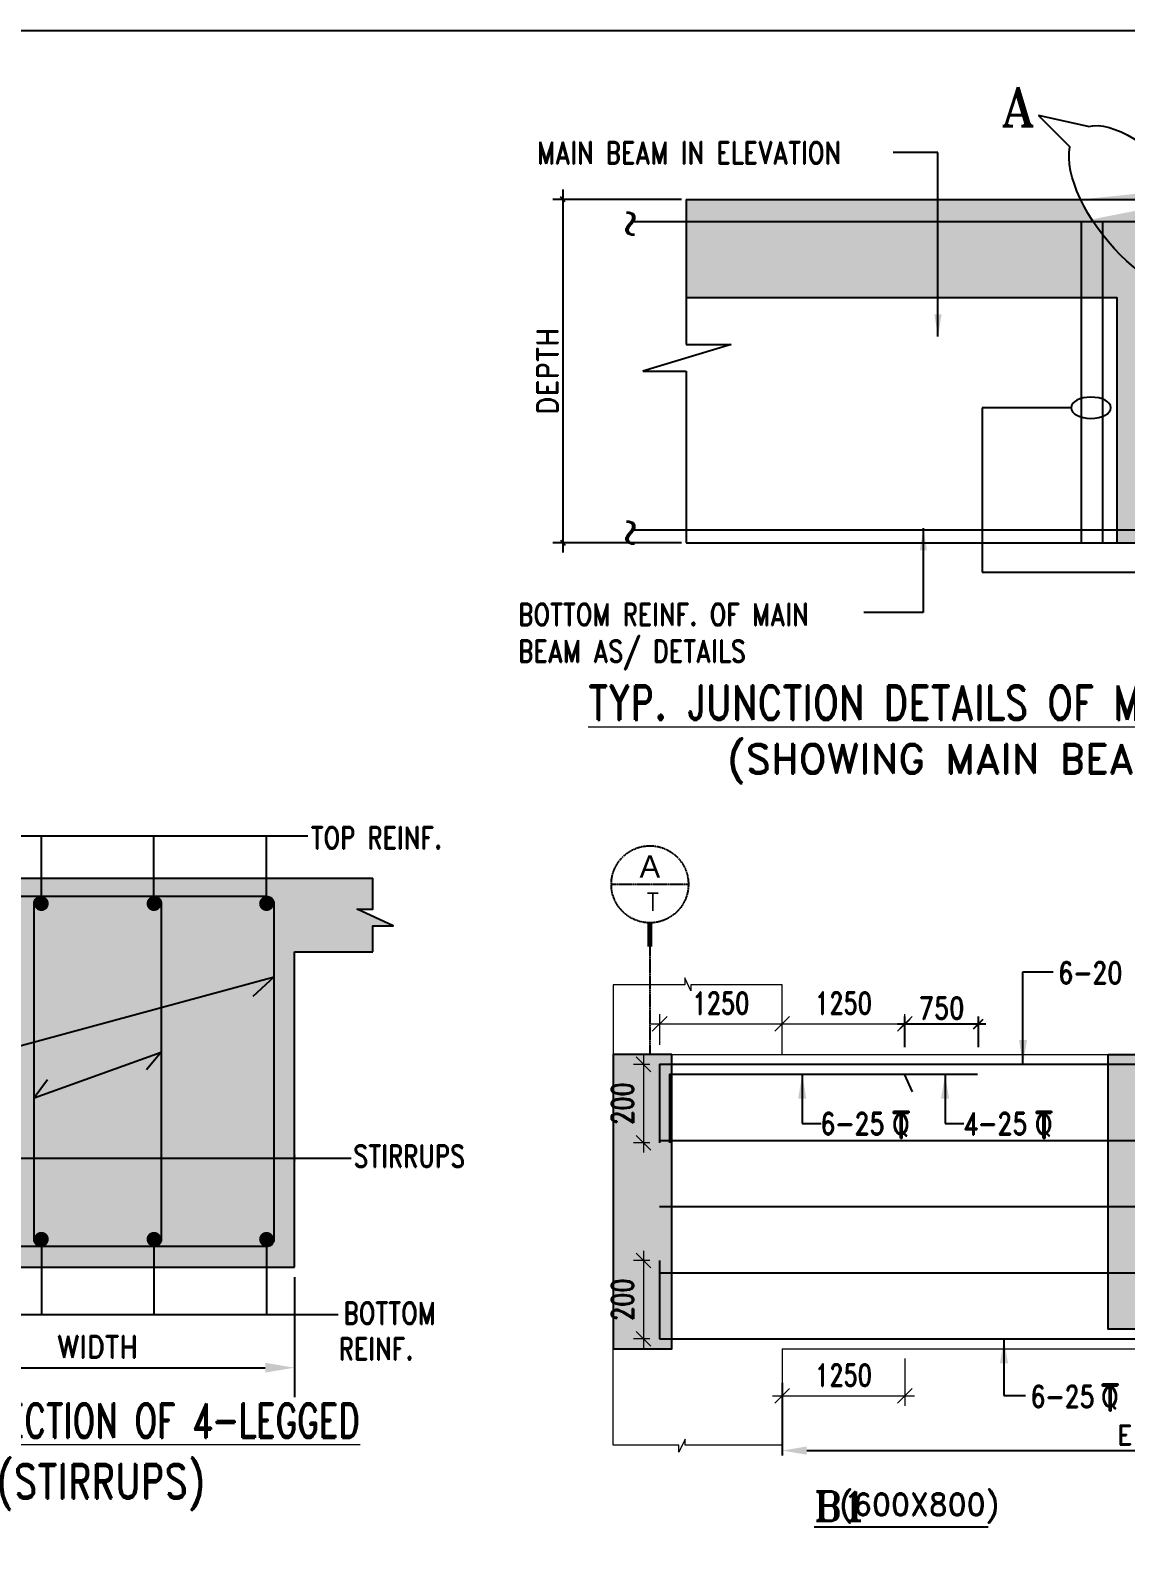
# Model space of a CAD drawing. Header units: millimetres. Extents: x 2061841 to 105821645, y -77612 to 48520811.
# Drawn here: x 2886981 to 2898143, y 43650 to 59297 of the extents above; entities that cross this region are included whole.
import ezdxf
from ezdxf.enums import TextEntityAlignment as Align

# ---------------------------------------------------------------- set-up
doc = ezdxf.new("R2010")
doc.units = ezdxf.units.MM
doc.header["$LTSCALE"] = 10
doc.header["$MEASUREMENT"] = 0
for name, pattern in [('AUDIT_I_161129175419-4', [0]), ('AUDIT_I_161129175419-5', [0]), ('BASEMENT COLUMN SETTING OUT-PART 2_R4$0$CENTER', [2, 1.25, -0.25, 0.25, -0.25]), ('CENTER', [2, 1.25, -0.25, 0.25, -0.25])]:
    doc.linetypes.add(name, pattern=pattern)
for name, color, linetype in [('A-Grid-Tower', 8, 'CENTER'), ('BASEMENT COLUMN SETTING OUT-PART 2_R4$0$A-GRID-MAIN', 2, 'BASEMENT COLUMN SETTING OUT-PART 2_R4$0$CENTER'), ('BEAM', 4, 'Continuous'), ('BEAM HATCH', 252, 'Continuous'), ('BORDER', 5, 'Continuous'), ('DIM', 8, 'Continuous'), ('DIM1', 3, 'Continuous'), ('HATCH', 33, 'Continuous'), ('LEADER', 3, 'Continuous'), ('REIN', 1, 'Continuous'), ('reinf', 1, 'Continuous'), ('SHEET', 7, 'Continuous'), ('VIN_BEAM', 4, 'Continuous')]:
    doc.layers.add(name, color=color, linetype=linetype)
for name, color, linetype, lineweight in [('GEN-LEDAR', 3, 'Continuous', 0), ('SHADE', 252, 'Continuous', 18), ('TEXT', 2, 'Continuous', 25), ('TEXT 3', 1, 'Continuous', 18), ('V-Beam1', 4, 'Continuous', 25), ('VIN_SLAB DIMENSION', 3, 'Continuous', 13)]:
    doc.layers.add(name, color=color, linetype=linetype, lineweight=lineweight)
doc.styles.add('200', font='romand.shx', dxfattribs={"width": 0.8, "height": 225})
doc.styles.add('BASEMENT COLUMN SETTING OUT-PART 2_R4$0$MAS-TXTL', font='arial.ttf', dxfattribs={"height": 200})
doc.styles.add('BASEMENT COLUMN SETTING OUT-PART 2_R4$0$MAS-TXTS', font='romans.shx', dxfattribs={"width": 0.8, "height": 180})
doc.styles.add('GRID', font='romand.shx')
doc.styles.add('MAH', font='romand.shx', dxfattribs={"height": 210})
doc.styles.add('PK', font='romand.shx', dxfattribs={"width": 0.7, "height": 225})
doc.styles.add('PRP 100', font='romand.shx', dxfattribs={"width": 0.75})
doc.styles.add('RD', font='romand.shx', dxfattribs={"width": 0.9, "height": 225})
doc.styles.add('ROMAND', font='romand', dxfattribs={"height": 200})
doc.styles.add('RT', font='romant.shx', dxfattribs={"height": 250})
doc.dimstyles.new('AR', dxfattribs={"dimtxt": 250, "dimasz": 300, "dimexe": 300, "dimexo": 100, "dimgap": 100, "dimtad": 1, "dimdec": 0, "dimdsep": 46, "dimtxsty": 'RD', "dimcen": 2.5, "dimdle": 100, "dimclrd": 3, "dimclre": 3, "dimclrt": 2, "dimadec": 0, "dimazin": 0, "dimtfac": 1, "dimtdec": 0, "dimtmove": 0, "dimatfit": 3, "dimfxl": 1, "dimtolj": 1, "dimtzin": 0, "dimarcsym": 0})
doc.dimstyles.new('dim', dxfattribs={"dimtxt": 225, "dimasz": 150, "dimexe": 100, "dimexo": 100, "dimgap": 100, "dimtad": 1, "dimdec": 0, "dimlfac": -1, "dimrnd": 5, "dimdsep": 46, "dimtxsty": 'PRP 100', "dimblk": 'OBLIQUE', "dimcen": 1.5, "dimdle": 100, "dimclrd": 3, "dimclre": 3, "dimclrt": 2, "dimadec": 0, "dimazin": 0, "dimtfac": 1, "dimtdec": 0, "dimtix": 1, "dimtmove": 0, "dimatfit": 3, "dimldrblk": 'OBLIQUE', "dimfxl": 200, "dimlwd": -1, "dimlwe": -1, "dimarcsym": 0})
doc.dimstyles.new('GR', dxfattribs={"dimtxt": 225, "dimasz": 100, "dimexe": 50, "dimexo": 50, "dimgap": 40, "dimtad": 1, "dimdec": 0, "dimzin": 0, "dimdsep": 46, "dimtxsty": 'RD', "dimblk1": 'OBLIQUE', "dimblk2": 'OBLIQUE', "dimsah": 1, "dimcen": 0, "dimdle": 100, "dimclrd": 3, "dimclre": 3, "dimclrt": 2, "dimadec": 0, "dimazin": 0, "dimtfac": 1, "dimtdec": 0, "dimtix": 1, "dimtmove": 0, "dimatfit": 3, "dimfxl": 1, "dimtolj": 1, "dimtzin": 0, "dimarcsym": 0})
doc.dimstyles.new('GR1', dxfattribs={"dimtxt": 225, "dimasz": 125, "dimexe": 125, "dimexo": 100, "dimgap": 50, "dimtad": 1, "dimdec": 0, "dimzin": 3, "dimdsep": 46, "dimtxsty": '200', "dimblk1": 'OBLIQUE', "dimblk2": 'OBLIQUE', "dimsah": 1, "dimcen": 0.0625, "dimdle": 125, "dimclrd": 3, "dimclre": 3, "dimclrt": 2, "dimadec": 0, "dimazin": 0, "dimtfac": 1, "dimtdec": 0, "dimtix": 1, "dimtmove": 0, "dimatfit": 3, "dimfxl": 1, "dimtolj": 1, "dimtzin": 0, "dimarcsym": 0})
doc.dimstyles.new('GR2', dxfattribs={"dimtxt": 225, "dimasz": 100, "dimexe": 75, "dimexo": 75, "dimgap": 50, "dimtad": 1, "dimdec": 0, "dimdsep": 46, "dimtxsty": '200', "dimblk1": 'OBLIQUE', "dimblk2": 'OBLIQUE', "dimsah": 1, "dimcen": 50, "dimdle": 75, "dimclrd": 3, "dimclre": 3, "dimclrt": 2, "dimadec": 0, "dimazin": 0, "dimtfac": 1, "dimtdec": 0, "dimtix": 1, "dimtmove": 0, "dimatfit": 3, "dimldrblk": 'OBLIQUE', "dimfxl": 1, "dimtolj": 1, "dimtzin": 0, "dimarcsym": 0})
doc.dimstyles.new('GRID', dxfattribs={"dimtxt": 300, "dimasz": 75, "dimexe": 50, "dimexo": 50, "dimgap": 60, "dimtad": 1, "dimdec": 0, "dimdsep": 46, "dimtxsty": 'GRID', "dimblk1": 'OBLIQUE', "dimblk2": 'OBLIQUE', "dimsah": 1, "dimcen": 2.5, "dimdle": 50, "dimclrd": 3, "dimclre": 3, "dimclrt": 2, "dimadec": 0, "dimazin": 0, "dimtfac": 1, "dimtdec": 0, "dimtmove": 0, "dimatfit": 3, "dimldrblk": 'OBLIQUE', "dimfxl": 1, "dimarcsym": 0})
doc.dimstyles.new('MA', dxfattribs={"dimtxt": 210, "dimasz": 50, "dimexe": 100, "dimexo": 50, "dimgap": 50, "dimtad": 1, "dimdec": 0, "dimzin": 0, "dimdsep": 46, "dimtxsty": 'MAH', "dimblk1": 'OBLIQUE', "dimblk2": 'OBLIQUE', "dimsah": 1, "dimcen": 0.09, "dimdle": 100, "dimclrd": 3, "dimclre": 3, "dimclrt": 2, "dimadec": 0, "dimazin": 0, "dimtfac": 1, "dimtdec": 0, "dimtix": 1, "dimtofl": 0, "dimtmove": 0, "dimatfit": 3, "dimldrblk": 'OBLIQUE', "dimfxl": 1, "dimtolj": 1, "dimtzin": 0, "dimarcsym": 0})

# ---------------------------------------------------------------- blocks, each defined once
blk = doc.blocks.new('*D1760')
at = {"layer": 'Defpoints', "color": 0, "linetype": 'Continuous', "ltscale": 20, "transparency": 16777216}
for p in [(2894645, 45562, 0), (2901975, 45424, 0), (2901975, 44820)]:
    blk.add_point(p, dxfattribs=at)
at = {"layer": 'DIM1', "color": 3, "linetype": 'Continuous', "lineweight": -2, "ltscale": 20, "transparency": 16777216}
for p, q in [((2894645, 45512), (2894645, 44770)), ((2901975, 45374), (2901975, 44770)), ((2894895, 44820), (2901725, 44820))]:
    blk.add_line(p, q, dxfattribs=at)
at = {"layer": 'DIM1', "color": 3, "linetype": 'Continuous', "ltscale": 20, "transparency": 16777216}
for points in [[(2894895, 44862), (2894895, 44778), (2894645, 44820)], [(2901725, 44862), (2901725, 44778), (2901975, 44820)]]:
    blk.add_solid(points, dxfattribs=at)
at = {"layer": 'DIM1', "color": 2, "linetype": 'Continuous', "ltscale": 20, "transparency": 16777216, "insert": (2898310, 44980), "char_height": 200, "attachment_point": 5, "style": 'GRID'}
blk.add_mtext('E16', dxfattribs=at)
blk = doc.blocks.new('_Oblique')
at = {"color": 0, "linetype": 'ByBlock', "lineweight": -2}
blk.add_line((-0.5, -0.5), (0.5, 0.5), dxfattribs=at)
blk = doc.blocks.new('*D1761')
at = {"layer": 'Defpoints', "color": 0, "transparency": 16777216}
for p in [(2895895, 49170), (2894645, 48858), (2895895, 48858)]:
    blk.add_point(p, dxfattribs=at)
at = {"layer": 'VIN_SLAB DIMENSION', "color": 3, "transparency": 16777216}
for p, q in [((2894545, 49170), (2895995, 49170)), ((2894645, 48958), (2894645, 49270)), ((2895895, 48958), (2895895, 49270))]:
    blk.add_line(p, q, dxfattribs=at)
at = {"layer": 'VIN_SLAB DIMENSION', "color": 3, "transparency": 16777216, "xscale": 150, "yscale": 150, "zscale": 150, "rotation": 180}
blk.add_blockref('_Oblique', (2894645, 49170), dxfattribs=at)
at = {"layer": 'VIN_SLAB DIMENSION', "color": 3, "transparency": 16777216, "xscale": 150, "yscale": 150, "zscale": 150}
blk.add_blockref('_Oblique', (2895895, 49170), dxfattribs=at)
at = {"layer": 'VIN_SLAB DIMENSION', "color": 2, "transparency": 16777216, "insert": (2895270, 49382), "char_height": 225, "attachment_point": 5, "style": 'PRP 100'}
blk.add_mtext('1250', dxfattribs=at)
blk = doc.blocks.new('OBLIQUE')
blk = doc.blocks.new('A$C33BE299A')
at = {"layer": 'SHEET', "color": 4, "style": 'ROMAND'}
for s, height, p in [('T', 170, (-16.2, 0)), ('Q', 125, (-14.4, 26.9))]:
    blk.add_text(s, height=height, dxfattribs=at).set_placement(p)
blk = doc.blocks.new('*D1566')
at = {"layer": 'Defpoints', "color": 0, "transparency": 16777216}
for p in [(2893394, 48758, 52), (2893229, 47958), (2893394, 47958, 51)]:
    blk.add_point(p, dxfattribs=at)
at = {"layer": 'VIN_SLAB DIMENSION', "color": 3, "transparency": 16777216}
for p, q in [((2893229, 48858), (2893229, 47858)), ((2893294, 48758), (2893129, 48758)), ((2893294, 47958), (2893129, 47958))]:
    blk.add_line(p, q, dxfattribs=at)
at = {"layer": 'VIN_SLAB DIMENSION', "color": 3, "transparency": 16777216, "xscale": 150, "yscale": 150, "zscale": 150}
for p, rotation in [((2893229, 48758), 90), ((2893229, 47958), 270)]:
    blk.add_blockref('_Oblique', p, dxfattribs=dict(at, rotation=rotation))
at = {"layer": 'VIN_SLAB DIMENSION', "color": 2, "transparency": 16777216, "insert": (2893016, 48358), "char_height": 225, "attachment_point": 5, "rotation": 90, "style": 'PRP 100'}
blk.add_mtext('200', dxfattribs=at)
blk = doc.blocks.new('*D1567')
at = {"layer": 'Defpoints', "color": 0, "transparency": 16777216}
for p in [(2893394, 46758, 52), (2893229, 45958), (2893394, 45958, 51)]:
    blk.add_point(p, dxfattribs=at)
at = {"layer": 'VIN_SLAB DIMENSION', "color": 3, "transparency": 16777216}
for p, q in [((2893229, 46858), (2893229, 45858)), ((2893294, 46758), (2893129, 46758)), ((2893294, 45958), (2893129, 45958))]:
    blk.add_line(p, q, dxfattribs=at)
at = {"layer": 'VIN_SLAB DIMENSION', "color": 3, "transparency": 16777216, "xscale": 150, "yscale": 150, "zscale": 150}
for p, rotation in [((2893229, 46758), 90), ((2893229, 45958), 270)]:
    blk.add_blockref('_Oblique', p, dxfattribs=dict(at, rotation=rotation))
at = {"layer": 'VIN_SLAB DIMENSION', "color": 2, "transparency": 16777216, "insert": (2893016, 46358), "char_height": 225, "attachment_point": 5, "rotation": 90, "style": 'PRP 100'}
blk.add_mtext('200', dxfattribs=at)
blk = doc.blocks.new('*D1570')
at = {"layer": 'BEAM', "color": 3, "lineweight": -2, "transparency": 16777216}
for p, q in [((2895820, 49170), (2896720, 49170)), ((2895895, 48933), (2895895, 49245)), ((2896645, 48933), (2896645, 49245))]:
    blk.add_line(p, q, dxfattribs=at)
at = {"layer": 'Defpoints', "color": 0, "transparency": 16777216}
for p in [(2896645, 49170), (2895895, 48858, 52), (2896645, 48858, 52)]:
    blk.add_point(p, dxfattribs=at)
at = {"layer": 'BEAM', "color": 3, "lineweight": -2, "transparency": 16777216, "xscale": 100, "yscale": 100, "zscale": 100, "rotation": 180}
blk.add_blockref('_Oblique', (2895895, 49170), dxfattribs=at)
at = {"layer": 'BEAM', "color": 3, "lineweight": -2, "transparency": 16777216, "xscale": 100, "yscale": 100, "zscale": 100}
blk.add_blockref('_Oblique', (2896645, 49170), dxfattribs=at)
at = {"layer": 'BEAM', "color": 2, "transparency": 16777216, "insert": (2896270, 49332), "char_height": 225, "attachment_point": 5, "style": '200'}
blk.add_mtext('\\A1;750', dxfattribs=at)
blk = doc.blocks.new('*D1573')
at = {"layer": 'Defpoints', "color": 0, "transparency": 16777216}
for p in [(2894645, 45858), (2895895, 45858), (2895895, 45377)]:
    blk.add_point(p, dxfattribs=at)
at = {"layer": 'VIN_SLAB DIMENSION', "color": 3, "transparency": 16777216}
for p, q in [((2894645, 45758), (2894645, 45277)), ((2895895, 45758), (2895895, 45277)), ((2894545, 45377), (2895995, 45377))]:
    blk.add_line(p, q, dxfattribs=at)
at = {"layer": 'VIN_SLAB DIMENSION', "color": 3, "transparency": 16777216, "xscale": 150, "yscale": 150, "zscale": 150, "rotation": 180}
blk.add_blockref('_Oblique', (2894645, 45377), dxfattribs=at)
at = {"layer": 'VIN_SLAB DIMENSION', "color": 3, "transparency": 16777216, "xscale": 150, "yscale": 150, "zscale": 150}
blk.add_blockref('_Oblique', (2895895, 45377), dxfattribs=at)
at = {"layer": 'VIN_SLAB DIMENSION', "color": 2, "transparency": 16777216, "insert": (2895270, 45590), "char_height": 225, "attachment_point": 5, "style": 'PRP 100'}
blk.add_mtext('1250', dxfattribs=at)
blk = doc.blocks.new('*D1581')
at = {"layer": 'Defpoints', "color": 0, "transparency": 16777216}
for p in [(2894645, 49170), (2893395, 48858), (2894645, 48858)]:
    blk.add_point(p, dxfattribs=at)
at = {"layer": 'VIN_SLAB DIMENSION', "color": 3, "transparency": 16777216}
for p, q in [((2893295, 49170), (2894745, 49170)), ((2893395, 48958), (2893395, 49270)), ((2894645, 48958), (2894645, 49270))]:
    blk.add_line(p, q, dxfattribs=at)
at = {"layer": 'VIN_SLAB DIMENSION', "color": 3, "transparency": 16777216, "xscale": 150, "yscale": 150, "zscale": 150, "rotation": 180}
blk.add_blockref('_Oblique', (2893395, 49170), dxfattribs=at)
at = {"layer": 'VIN_SLAB DIMENSION', "color": 3, "transparency": 16777216, "xscale": 150, "yscale": 150, "zscale": 150}
blk.add_blockref('_Oblique', (2894645, 49170), dxfattribs=at)
at = {"layer": 'VIN_SLAB DIMENSION', "color": 2, "transparency": 16777216, "insert": (2894020, 49382), "char_height": 225, "attachment_point": 5, "style": 'PRP 100'}
blk.add_mtext('1250', dxfattribs=at)
blk = doc.blocks.new('*D1537')
at = {"layer": 'Defpoints', "color": 0, "linetype": 'AUDIT_I_161129175419-4', "ltscale": 0.25, "transparency": 16777216}
for p in [(2885656, 46689), (2889672, 46689), (2889672, 45665)]:
    blk.add_point(p, dxfattribs=at)
at = {"layer": 'DIM', "color": 3, "lineweight": -2, "ltscale": 0.25, "transparency": 16777216}
for p, q in [((2885656, 46589), (2885656, 45365)), ((2889672, 46589), (2889672, 45365)), ((2885956, 45665), (2889372, 45665))]:
    blk.add_line(p, q, dxfattribs=at)
at = {"layer": 'DIM', "color": 3, "linetype": 'AUDIT_I_161129175419-4', "ltscale": 0.25, "transparency": 16777216}
for points in [[(2885956, 45715), (2885956, 45615), (2885656, 45665)], [(2889372, 45715), (2889372, 45615), (2889672, 45665)]]:
    blk.add_solid(points, dxfattribs=at)
at = {"layer": 'DIM', "color": 2, "linetype": 'AUDIT_I_161129175419-4', "ltscale": 0.25, "transparency": 16777216, "insert": (2887664, 45877), "char_height": 225, "attachment_point": 5, "style": 'RD'}
blk.add_mtext('\\A1;WIDTH', dxfattribs=at)
blk = doc.blocks.new('*D1520')
at = {"layer": 'Defpoints', "color": 0, "linetype": 'AUDIT_I_161129175419-5', "transparency": 16777216}
for p in [(2893667, 57577), (2892407, 54077), (2893667, 54077)]:
    blk.add_point(p, dxfattribs=at)
at = {"layer": 'DIM', "color": 3, "linetype": 'AUDIT_I_161129175419-5', "lineweight": -2, "transparency": 16777216}
for p, q in [((2892407, 57677), (2892407, 53977)), ((2893617, 57577), (2892307, 57577)), ((2893617, 54077), (2892307, 54077))]:
    blk.add_line(p, q, dxfattribs=at)
at = {"layer": 'DIM', "color": 3, "linetype": 'AUDIT_I_161129175419-5', "lineweight": -2, "transparency": 16777216, "xscale": 50, "yscale": 50, "zscale": 50}
for p, rotation in [((2892407, 57577), 90), ((2892407, 54077), 270)]:
    blk.add_blockref('_Oblique', p, dxfattribs=dict(at, rotation=rotation))
at = {"layer": 'DIM', "color": 2, "linetype": 'AUDIT_I_161129175419-5', "transparency": 16777216, "insert": (2892252, 55827), "char_height": 210, "attachment_point": 5, "rotation": 90, "style": 'MAH'}
blk.add_mtext('\\A1;DEPTH', dxfattribs=at)
blk = doc.blocks.new('BASEMENT COLUMN SETTING OUT-PART 2_R4$0$GRID TARGET1')
blk.add_wipeout([(393, -655), (392, -641), (392, -628), (390, -614), (389, -600), (387, -587), (384, -573), (381, -560), (377, -547), (373, -534), (369, -521), (364, -508), (359, -495), (353, -483), (347, -471), (340, -459), (333, -447), (325, -435), (318, -424), (309, -413), (301, -403), (292, -392), (282, -382), (273, -373), (263, -363), (252, -354), (242, -346), (231, -337), (220, -330), (208, -322), (196, -315), (184, -308), (172, -302), (160, -296), (147, -291), (134, -286), (121, -282), (108, -278), (95, -274), (82, -271), (68, -268), (55, -266), (41, -265), (27, -263), (14, -263), (0, -262), (-14, -263), (-27, -263), (-41, -265), (-55, -266), (-68, -268), (-82, -271), (-95, -274), (-108, -278), (-121, -282), (-134, -286), (-147, -291), (-160, -296), (-172, -302), (-184, -308), (-196, -315), (-208, -322), (-220, -330), (-231, -337), (-242, -346), (-252, -354), (-263, -363), (-273, -373), (-282, -382), (-292, -392), (-301, -403), (-309, -413), (-318, -424), (-325, -435), (-333, -447), (-340, -459), (-347, -471), (-353, -483), (-359, -495), (-364, -508), (-369, -521), (-373, -534), (-377, -547), (-381, -560), (-384, -573), (-387, -587), (-389, -600), (-390, -614), (-392, -628), (-392, -641), (-393, -655), (-392, -669), (-392, -682), (-390, -696), (-389, -710), (-387, -723), (-384, -737), (-381, -750), (-377, -763), (-373, -776), (-369, -789), (-364, -802), (-359, -815), (-353, -827), (-347, -839), (-340, -851), (-333, -863), (-325, -875), (-318, -886), (-309, -897), (-301, -907), (-292, -918), (-282, -928), (-273, -937), (-263, -947), (-252, -956), (-242, -964), (-231, -973), (-220, -981), (-208, -988), (-196, -995), (-184, -1002), (-172, -1008), (-160, -1014), (-147, -1019), (-134, -1024), (-121, -1028), (-108, -1032), (-95, -1036), (-82, -1039), (-68, -1042), (-55, -1044), (-41, -1046), (-27, -1047), (-14, -1047), (0, -1048), (14, -1047), (27, -1047), (41, -1046), (55, -1044), (68, -1042), (82, -1039), (95, -1036), (108, -1032), (121, -1028), (134, -1024), (147, -1019), (160, -1014), (172, -1008), (184, -1002), (196, -995), (208, -988), (220, -981), (231, -973), (242, -964), (252, -956), (263, -947), (273, -937), (282, -928), (292, -918), (301, -907), (309, -897), (318, -886), (325, -875), (333, -863), (340, -851), (347, -839), (353, -827), (359, -815), (364, -802), (369, -789), (373, -776), (377, -763), (381, -750), (384, -737), (387, -723), (389, -710), (390, -696), (392, -682), (392, -669)])
blk.add_line((-393, -655), (393, -655))
at = {"const_width": 48.8}
blk.add_lwpolyline([(0, -1048), (0, -1292)], dxfattribs=at)
blk.add_circle((0, -655), 393)
for tag, height, style, p in [('AS', 225, 'BASEMENT COLUMN SETTING OUT-PART 2_R4$0$MAS-TXTL', (0, -586)), ('REF', 180, 'BASEMENT COLUMN SETTING OUT-PART 2_R4$0$MAS-TXTS', (29, -925))]:
    blk.add_attdef(tag, text='', height=height, dxfattribs=dict(style=style)).set_placement(p, align=Align.CENTER)

msp = doc.modelspace()

# ---------------------------------------------------------------- hatches: boundary and pattern name
at = {"layer": 'BEAM HATCH', "linetype": 'AUDIT_I_161129175419-5'}
h = msp.add_hatch(color=252, dxfattribs=at)
edge = h.paths.add_edge_path()
edge.add_line((2900320, 56576.6), (2905275.5, 56576.6))
edge.add_line((2905275.5, 56576.6), (2905275.5, 57576.6))
edge.add_line((2905275.5, 57576.6), (2898836.6, 57576.6))
edge.add_ellipse((2898315.4, 57480), major_axis=(-645.6, 793.7), ratio=0.4694482, start_angle=62.57001, end_angle=255.62807, ccw=False)
edge.add_line((2897687.3, 57576.6), (2893666.7, 57576.6))
edge.add_line((2893666.7, 57576.6), (2893666.7, 56576.6))
edge.add_line((2893666.7, 56576.6), (2898059.5, 56576.6))
edge.add_line((2898059.5, 56576.6), (2898059.5, 54076.6))
edge.add_line((2898059.5, 54076.6), (2900320, 54076.6))
edge.add_line((2900320, 54076.6), (2900320, 56576.6))
edge = h.paths.add_edge_path(flags=17)
edge.add_ellipse((2898315.4, 57480), major_axis=(-645.6, 793.7), ratio=0.4694482, start_angle=62.57001, end_angle=255.62807)
edge.add_line((2898836.6, 57576.6), (2897687.3, 57576.6))
at = {"layer": 'BEAM HATCH'}
for points in [[(2893520.3, 48858.3), (2892920, 48858.3), (2892920, 45858.3), (2893520.3, 45858.3)], [(2897969.9, 48858.3), (2898420, 48858.3), (2898420, 46058.3), (2897969.9, 46058.3)]]:
    msp.add_hatch(color=252, dxfattribs=at).paths.add_polyline_path(points)
at = {"layer": 'SHADE', "linetype": 'Continuous'}
h = msp.add_hatch(color=256, dxfattribs=at)
h.dxf.hatch_style = 1
h.paths.add_polyline_path([(2890470.1, 50656.7), (2884871.7, 50656.7), (2884871.7, 50340.2), (2885032.6, 50340.2), (2884664.9, 50169.7), (2884871.7, 50169.7), (2884871.7, 49906.7), (2885655.7, 49906.7), (2885655.7, 46688.6), (2889672.1, 46688.6), (2889672.1, 49906.7), (2890470.1, 49906.7), (2890470.1, 50169.7), (2890676.9, 50169.7), (2890309.2, 50340.2), (2890470.1, 50340.2), (2890470.1, 50656.7)])

# ---------------------------------------------------------------- linework, layer by layer
at = {"layer": 'A-Grid-Tower', "color": 6}
msp.add_line((2893295, 49957.1, 51.6), (2893295, 48858.3, 49.8), dxfattribs=at)
at = {"layer": 'BEAM', "linetype": 'AUDIT_I_161129175419-5', "ltscale": 800}
for p, q in [((2893666.7, 57576.6), (2905275.5, 57576.6)), ((2893666.7, 57576.6), (2893666.7, 56096.5)), ((2893666.7, 56576.6), (2898059.5, 56576.6)), ((2898059.5, 54076.6), (2898059.5, 56576.6)), ((2894122.7, 56096.5), (2893223.2, 55825.5)), ((2893666.7, 56096.5), (2894122.7, 56096.5)), ((2893223.2, 55825.5), (2893666.7, 55825.5)), ((2893666.7, 55825.5), (2893666.7, 54076.6)), ((2893666.7, 54076.6), (2905275.5, 54076.6)), ((2884871.7, 50656.7), (2890470.1, 50656.7)), ((2889672.1, 46688.6), (2889672.1, 49906.7)), ((2889672.1, 49906.7), (2890470.1, 49906.7))]:
    msp.add_line(p, q, dxfattribs=at)
at = {"layer": 'BEAM', "lineweight": 13}
for p, q in [((2893650.1, 49639, 0), (2893650.1, 49568.4, 0)), ((2893713.2, 49507.4, 0), (2893650.1, 49639, 0)), ((2892920, 49568.4, 0), (2892920, 48858.3, 0)), ((2893650.1, 49568.4, 0), (2892920, 49568.4, 51.6)), ((2893713.2, 49568.4, 0), (2893713.2, 49507.4, 0)), ((2894645, 49568.4, 226.7), (2893713.2, 49568.4, 0)), ((2894645, 48858.3, 51.6), (2894645, 49568.4, 51.6)), ((2892920, 48858.3, 51.6), (2892920, 45858.3, 51.6)), ((2892920, 48858.3, 51.6), (2903775, 48858.3, 0)), ((2892920, 44875.4, 0), (2892920, 45858.3, 0)), ((2894645, 45858.3, 51.6), (2901975, 45858.3, 0)), ((2894645, 45858.3, 51.6), (2894645, 44875.4, 51.6)), ((2893654.4, 44936.3, 0), (2893591.3, 44804.8, 0)), ((2893654.4, 44875.4, 0), (2893654.4, 44936.3, 0)), ((2893591.3, 44875.4, 0), (2892920, 44875.4, 51.6)), ((2893591.3, 44804.8, 0), (2893591.3, 44875.4, 0)), ((2894645, 44875.4, 226.7), (2893654.4, 44875.4, 0))]:
    msp.add_line(p, q, dxfattribs=at)
at = {"layer": 'BEAM', "linetype": 'AUDIT_I_161129175419-5', "ltscale": 50}
msp.add_lwpolyline([(2890470.1, 49906.7), (2890470.1, 50169.7), (2890676.9, 50169.7), (2890309.2, 50340.2), (2890470.1, 50340.2), (2890470.1, 50656.7)], dxfattribs=at)
at = {"layer": 'BORDER'}
msp.add_lwpolyline([(2841198.6, -702.5), (2931198.6, -702.5), (2931198.6, 59297.5), (2841198.6, 59297.5)], close=True, dxfattribs=at)
at = {"layer": 'Defpoints', "color": 0, "linetype": 'AUDIT_I_161129175419-4'}
for p in [(2893898.2, 54076.6, 31.9), (2889672.1, 46688.6)]:
    msp.add_point(p, dxfattribs=at)
at = {"layer": 'HATCH', "color": 3, "linetype": 'AUDIT_I_161129175419-5', "ltscale": 800}
for p, q in [((2897764.6, 58320.2), (2897258.7, 58433.5)), ((2897258.7, 58433.5), (2897579, 58111.8)), ((2897589.5, 55450.9), (2896682, 55450.9)), ((2896682, 55450.9), (2896682, 53777.7)), ((2896682, 53777.7), (2901229.7, 53777.7)), ((2885942.1, 51086.6), (2889807.3, 51086.6)), ((2887090, 50396.7), (2887090, 51086.6)), ((2888237.9, 50396.7), (2888237.9, 51086.6)), ((2889385.7, 50396.7), (2889385.7, 51086.6)), ((2887090, 46974.7), (2887090, 46209.1)), ((2888237.9, 46974.7), (2888237.9, 46209.1)), ((2889385.7, 46974.7), (2889385.7, 46209.1)), ((2885942.1, 46209.1), (2890115.8, 46209.1))]:
    msp.add_line(p, q, dxfattribs=at)
at = {"layer": 'HATCH', "color": 3, "linetype": 'AUDIT_I_161129175419-5', "ltscale": 50}
for points in [[(2886097.9, 48876.6), (2885892, 48680.7), (2889462.1, 49651.5), (2889247, 49448.5)], [(2887153, 48601.3), (2887015, 48416.3), (2888312.9, 48882.8), (2888160.3, 48703.2)]]:
    msp.add_lwpolyline(points, dxfattribs=at)
at = {"layer": 'HATCH', "color": 3, "linetype": 'AUDIT_I_161129175419-5', "ltscale": 800, "extrusion": (0, 0, -1)}
msp.add_ellipse((2898315.4, 57480, 31.9), major_axis=(-645.6, 793.7), ratio=0.4694482, start_param=0.2159754, end_param=5.9155819, dxfattribs=at)
msp.add_ellipse((2897792.8, 55452.8, 31.9), major_axis=(203.3, 0), ratio=0.531257, dxfattribs=at)
at = {"layer": 'REIN'}
for p, q in [((2893394.4, 48758.3, 51.6), (2896810.6, 48758.3, 51.6)), ((2893394.4, 48758.3, 51.6), (2893394.4, 47958.3, 51.2)), ((2896810.6, 48758.3, 51.6), (2903224.1, 48758.3, 51.6)), ((2893494.4, 48658.3, 51.5), (2893494.4, 47958.3, 51.2)), ((2893494.4, 48658.3, 51.6), (2896636.2, 48658.3, 51.6)), ((2895889.3, 48658.3, 51.6), (2895969.6, 48476.4, 51.6)), ((2893394.4, 47983.3, 51.2), (2903224.1, 47983.3, 51.2)), ((2893394.2, 47308.3, 50.9), (2903224.1, 47308.3, 50.9)), ((2893394.2, 46633.3, 50.6), (2903224, 46633.3, 50.6)), ((2893394.4, 46758.3, 50.6), (2893394.4, 45958.3, 50.2)), ((2893394.4, 45958.3, 50.2), (2903224.1, 45958.3, 50.2))]:
    msp.add_line(p, q, dxfattribs=at)
at = {"layer": 'reinf', "linetype": 'AUDIT_I_161129175419-5', "ltscale": 800}
for p, q in [((2893115.9, 57350.4), (2905821.7, 57350.4)), ((2897697.8, 54076.6), (2897697.8, 57350.4)), ((2897913.8, 54076.6), (2897913.8, 57350.4)), ((2893113.7, 54208.9), (2905814.4, 54208.9))]:
    msp.add_line(p, q, dxfattribs=at)
at = {"layer": 'reinf', "linetype": 'AUDIT_I_161129175419-5', "ltscale": 50}
for points in [[(2885942.1, 50471.7), (2889385.7, 50471.7, -0.4142136), (2889460.7, 50396.7), (2889460.7, 46974.7, -0.4142136), (2889385.7, 46899.7), (2885942.1, 46899.7, -0.4142136), (2885867.1, 46974.7), (2885867.1, 50396.7, -0.4142136)], [(2887090, 50471.7), (2888237.9, 50471.7, -0.4142136), (2888312.9, 50396.7), (2888312.9, 46974.7, -0.4142136), (2888237.9, 46899.7), (2887090, 46899.7, -0.4142136), (2887015, 46974.7), (2887015, 50396.7, -0.4142136)]]:
    msp.add_lwpolyline(points, format="xyb", close=True, dxfattribs=at)
at = {"layer": 'reinf', "color": 3, "linetype": 'AUDIT_I_161129175419-5', "const_width": 75}
for points in [[(2887127.5, 50396.7, 1), (2887052.5, 50396.7, 1)], [(2888275.4, 50396.7, 1), (2888200.4, 50396.7, 1)], [(2889348.2, 50396.7, -1), (2889423.2, 50396.7, -1)], [(2887127.5, 46974.7, -1), (2887052.5, 46974.7, -1)], [(2888275.4, 46974.7, -1), (2888200.4, 46974.7, -1)], [(2889348.2, 46974.7, 1), (2889423.2, 46974.7, 1)]]:
    msp.add_lwpolyline(points, format="xyb", close=True, dxfattribs=at)
at = {"layer": 'V-Beam1', "linetype": 'Continuous', "ltscale": 800}
msp.add_line((2885655.7, 46688.6), (2889672.1, 46688.6), dxfattribs=at)
at = {"layer": 'VIN_BEAM', "elevation": 51.6}
msp.add_lwpolyline([(2893520.3, 48858.3), (2892920, 48858.3), (2892920, 45858.3), (2893520.3, 45858.3)], close=True, dxfattribs=at)
at = {"layer": 'VIN_BEAM'}
msp.add_lwpolyline([(2897969.9, 48858.3), (2898420, 48858.3), (2898420, 46058.3), (2897969.9, 46058.3)], close=True, dxfattribs=at)

# ---------------------------------------------------------------- block references
at = {"layer": 'TEXT', "color": 1, "xscale": 1.600000001490116, "yscale": 1.600000001490116, "zscale": 1.600000001490116}
for p in [(2895782.5, 48004.7, 243709.9), (2897239.1, 48004.7, 243709.9), (2897914.6, 45225.1, 243709.9)]:
    msp.add_blockref('A$C33BE299A', p, dxfattribs=at)

# ---------------------------------------------------------------- texts
at = {"layer": 'TEXT', "color": 1, "linetype": 'AUDIT_I_161129175419-5', "style": 'RT'}
msp.add_text('A', height=400, dxfattribs=at).set_placement((2896877.8, 58322.3, 31.9))
at = {"layer": 'TEXT', "color": 2, "linetype": 'AUDIT_I_161129175419-5', "style": 'RD', "width": 0.8}
for s, p in [('MAIN BEAM IN ELEVATION', (2892144.4, 57940.8, 31.9)), ('BOTTOM REINF. OF MAIN', (2891953, 53232.8, 31.9)), ('BEAM AS/ DETAILS', (2891953, 52859.6, 31.9)), ('TOP REINF.', (2889836.6, 50956.5)), ('STIRRUPS', (2890270.4, 47710.3)), ('BOTTOM ', (2890171.9, 46108.6)), (' REINF.', (2889999.3, 45745.6))]:
    msp.add_text(s, height=225, dxfattribs=at).set_placement(p)
at = {"layer": 'TEXT', "color": 1, "linetype": 'AUDIT_I_161129175419-5', "style": 'RT'}
for p in [(2893219.8, 57180.3, 31.9), (2893220.3, 54029.5, 31.9)]:
    msp.add_text('~', height=288, rotation=90, dxfattribs=at).set_placement(p)
at = {"layer": 'TEXT', "color": 2, "style": 'PK', "width": 0.8}
for s, p in [('6-20', (2897458.9, 49578.1, 51.4)), ('6-25', (2895033.3, 48040.7, 51.6)), ('4-25', (2896489.9, 48040.7, 51.6)), ('6-25', (2897175.7, 45258.5, 51.4))]:
    msp.add_text(s, height=225, dxfattribs=at).set_placement(p)
at = {"layer": 'TEXT', "color": 1, "style": 'RT'}
msp.add_text('%%UB1      ', height=300, dxfattribs=at).set_placement((2895857.1, 44253.2, 51.6), align=Align.MIDDLE_CENTER)
at = {"layer": 'TEXT', "color": 2, "style": 'RD'}
msp.add_text('(600X800)', height=225, dxfattribs=at).set_placement((2895233.5, 44159.1, 51.6))
at = {"layer": 'TEXT 3', "linetype": 'AUDIT_I_161129175419-5', "ltscale": 30, "style": 'RD'}
for s, width, p in [('%%uTYP. JUNCTION DETAILS OF MAIN & SECONDARY BEAM', 0.8, (2892666.7, 52270.8, 31.9)), ('%%UTYPICAL SECTION OF 4-LEGGED', 0.7, (2885047.1, 44951.5)), ('(STIRRUPS)', 0.8, (2886641.3, 44332.5))]:
    msp.add_text(s, height=350, dxfattribs=dict(at, width=width)).set_placement(p)
msp.add_text('(SHOWING MAIN BEAM IN ELEVATION)', height=300, dxfattribs=at).set_placement((2894093.7, 51724, 31.9))

# ---------------------------------------------------------------- dimensions: what is measured, and where the dimension line sits
at = {"layer": 'BEAM'}
dim = msp.add_linear_dim(base=(2896645, 49170), p1=(2895895, 48858.3, 51.6), p2=(2896645, 48858.3, 51.6), dimstyle='GR2', override={"dimldrblk": 'OBLIQUE'}, dxfattribs=at)
dim.commit()
dim.dimension.update_dxf_attribs({"geometry": '*D1570', "text_midpoint": (2896270, 49332.5)})
at = {"layer": 'DIM', "linetype": 'AUDIT_I_161129175419-5'}
dim = msp.add_linear_dim(base=(2892407.2, 54076.6, 31.9), p1=(2893666.7, 57576.6, 31.9), p2=(2893666.7, 54076.6, 31.9), angle=90, text='DEPTH', dimstyle='MA', dxfattribs=at)
dim.commit()
dim.dimension.update_dxf_attribs({"geometry": '*D1520', "text_midpoint": (2892252.2, 55826.6, 31.9)})
at = {"layer": 'DIM', "linetype": 'AUDIT_I_161129175419-4', "ltscale": 0.25}
dim = msp.add_linear_dim(base=(2889672.1, 45664.7), p1=(2885655.7, 46688.6), p2=(2889672.1, 46688.6), text='WIDTH', dimstyle='AR', override={"dimfxl": 1.25, "dimarcsym": 1}, dxfattribs=at)
dim.commit()
dim.dimension.update_dxf_attribs({"geometry": '*D1537', "text_midpoint": (2887663.9, 45877.2)})
at = {"layer": 'DIM1', "linetype": 'Continuous', "ltscale": 20}
dim = msp.add_linear_dim(base=(2901975, 44820, 51.6), p1=(2894645, 45562.5, 51.6), p2=(2901975, 45423.8, 51.6), text='E16', dimstyle='GRID', override={"dimtxt": 200, "dimasz": 250, "dimtxsty": 'GRID', "dimsah": 0, "dimtmove": 1}, dxfattribs=at)
dim.commit()
dim.dimension.update_dxf_attribs({"geometry": '*D1760', "text_midpoint": (2898310, 44980, 51.6)})
at = {"layer": 'VIN_SLAB DIMENSION'}
for base, p1, p2, picture, middle in [((2894645, 49170, 51.6), (2893395, 48858.3, 51.6), (2894645, 48858.3, 51.6), '*D1581', (2894020, 49382.5, 51.6)), ((2895895, 49170, 51.6), (2894645, 48858.3, 51.6), (2895895, 48858.3, 51.6), '*D1761', (2895270, 49382.5, 51.6)), ((2895895, 45377.4, 51.6), (2894645, 45858.3, 51.6), (2895895, 45858.3, 51.6), '*D1573', (2895270, 45589.9, 51.6))]:
    dim = msp.add_linear_dim(base=base, p1=p1, p2=p2, dimstyle='dim', dxfattribs=at)
    dim.commit()
    dim.dimension.update_dxf_attribs({"geometry": picture, "text_midpoint": middle})
for base, p1, p2, picture, middle in [((2893228.7, 47958.3), (2893394.4, 48758.3, 51.6), (2893394.4, 47958.3, 51.2), '*D1566', (2893016.2, 48358.3)), ((2893228.7, 45958.3, -1), (2893394.4, 46758.3, 50.6), (2893394.4, 45958.3, 50.2), '*D1567', (2893016.2, 46358.3, -1))]:
    dim = msp.add_linear_dim(base=base, p1=p1, p2=p2, angle=90, text='200', dimstyle='dim', dxfattribs=at)
    dim.commit()
    dim.dimension.update_dxf_attribs({"geometry": picture, "text_midpoint": middle})

# ---------------------------------------------------------------- leaders
at = {"layer": 'GEN-LEDAR', "linetype": 'AUDIT_I_161129175419-5'}
for points in [[(2896233.1, 56180.3, 31.9), (2896233.1, 58054.2, 31.9), (2895777.7, 58054.2, 31.9)], [(2896083.6, 54223.7, 31.9), (2896083.6, 53366.4, 31.9), (2895476.5, 53366.4, 31.9)], [(2885892, 47800.8), (2890213.1, 47800.8)], [(2887142.5, 47800.8), (2890096.9, 47800.8)], [(2888411.2, 47800.8), (2890221, 47800.8)], [(2889462.1, 47800.8), (2890247.9, 47800.8)]]:
    msp.add_leader(points, dimstyle='GR1', override={"dimasz": 225}, dxfattribs=at)
at = {"layer": 'LEADER', "color": 3}
for points in [[(2897099.9, 48758, 51.6), (2897099.9, 49700.8, 51.6), (2897407.3, 49700.8, 51.6)], [(2894848.5, 48658.3, 51.6), (2894848.5, 48155.5, 51.6), (2895040.5, 48155.5, 51.6)], [(2896305.1, 48658.3, 51.6), (2896305.1, 48155.5, 51.6), (2896497.1, 48155.5, 51.6)], [(2896906.1, 45958.3, 51.6), (2896906.1, 45381.1, 51.6), (2897124.1, 45381.1, 51.6)]]:
    msp.add_leader(points, dimstyle='GR', override={"dimasz": 250}, dxfattribs=at)

# ---------------------------------------------------------------- next in the draw order: block references
at = {"layer": 'BASEMENT COLUMN SETTING OUT-PART 2_R4$0$A-GRID-MAIN', "color": 240, "true_color": 0xed1f24}
msp.add_blockref('BASEMENT COLUMN SETTING OUT-PART 2_R4$0$GRID TARGET1', (2893295, 51248.9, 51.6), dxfattribs=at).add_auto_attribs({'REF': 'T', 'AS': 'A'})

doc.saveas('drawing.dxf')
